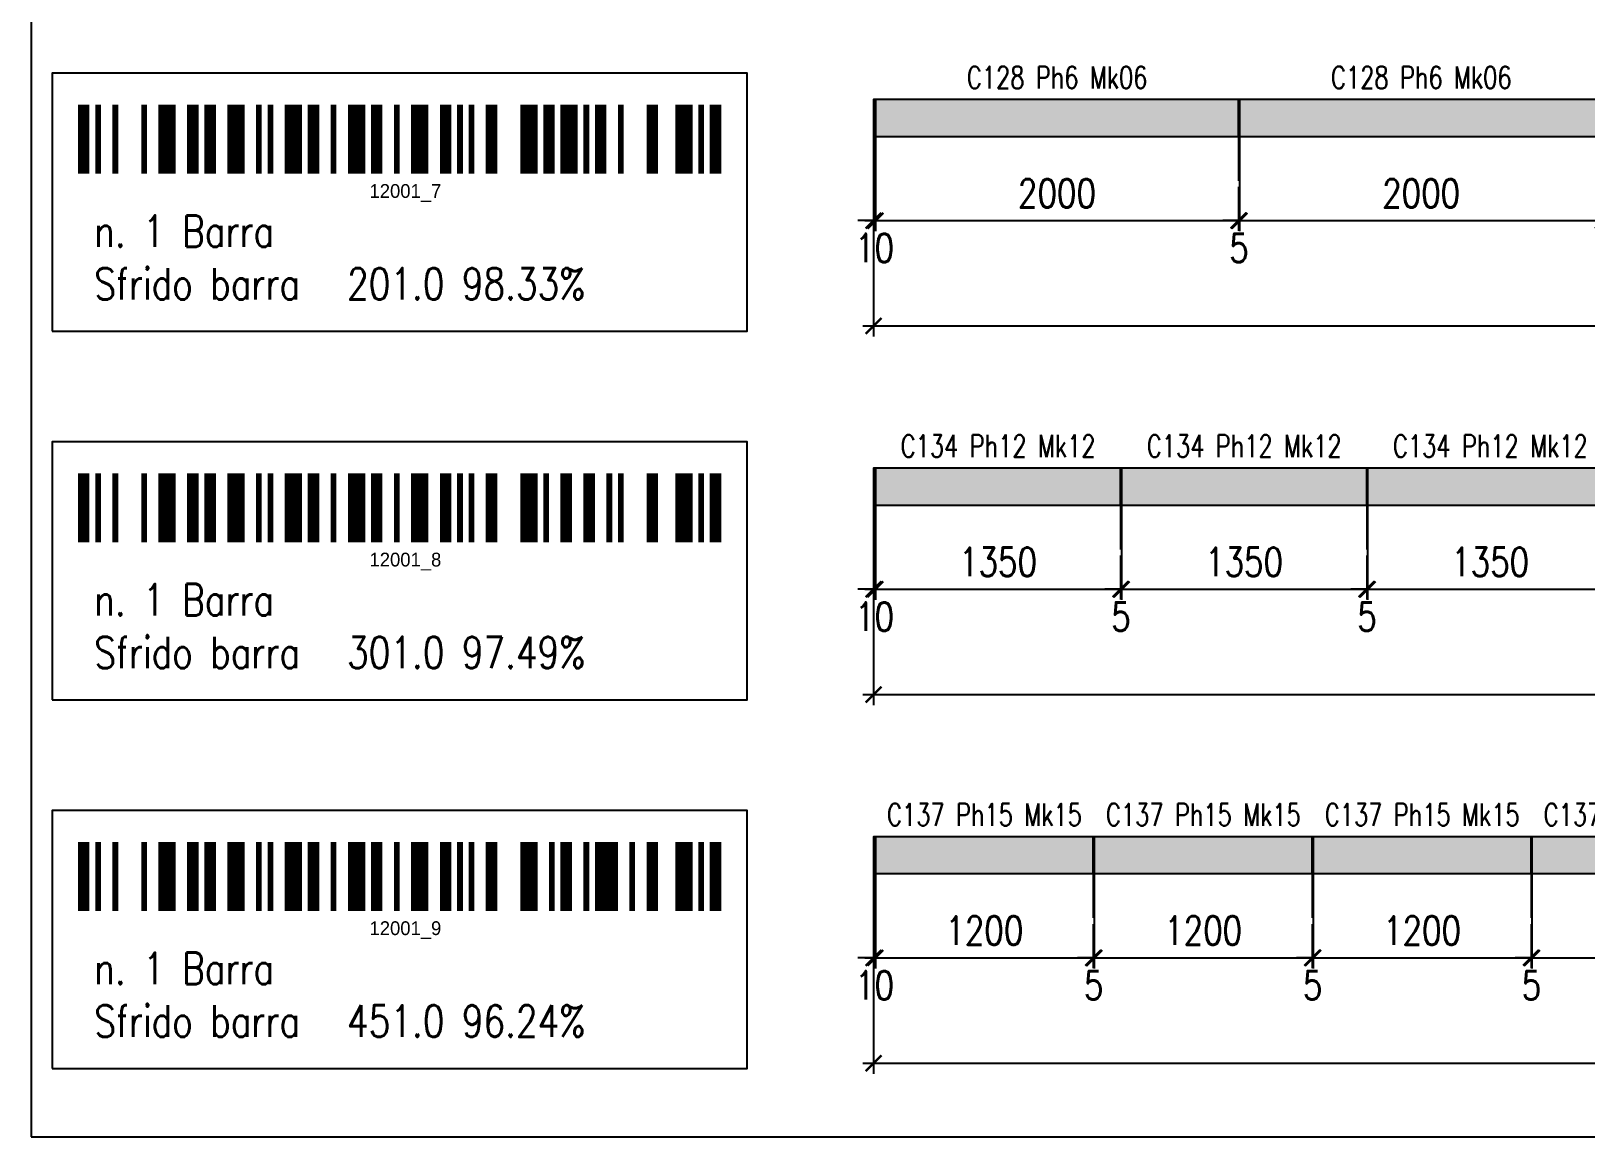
# Model space of a CAD drawing. Header units: millimetres. Extents: x -56 to 421004, y -1 to 91234.
# Drawn here: x 134118 to 142678, y 65659 to 71747 of the extents above; entities that cross this region are included whole.
import ezdxf
from ezdxf.enums import TextEntityAlignment as Align

# ---------------------------------------------------------------- set-up
doc = ezdxf.new("R2010")
doc.units = ezdxf.units.MM
doc.styles.add('EasyCutStyle', font='romans.shx', dxfattribs={"width": 0.8})
doc.styles.add('EasyCutStyleOptimezeBars', font='Romans.shx', dxfattribs={"width": 0.8})
doc.dimstyles.new('EasyCutDimOptimezeBars', dxfattribs={"dimscale": 57.971, "dimtxt": 2.7, "dimasz": 1.5, "dimexe": 1, "dimexo": 0, "dimgap": 1.25, "dimtad": 1, "dimdec": 1, "dimrnd": 0.5, "dimzin": 12, "dimdsep": 46, "dimtxsty": 'EasyCutStyleOptimezeBars', "dimblk": 'ARCHTICK', "dimblk1": 'ARCHTICK', "dimblk2": 'ARCHTICK', "dimcen": 1, "dimdle": 1, "dimclrd": 1, "dimclre": 1, "dimclrt": 3, "dimadec": 3, "dimazin": 0, "dimtfac": 1, "dimtdec": 1, "dimtix": 1, "dimtmove": 0, "dimatfit": 3, "dimfxl": 1, "dimtfill": 1, "dimtolj": 1, "dimtzin": 0, "dimarcsym": 0})

# ---------------------------------------------------------------- blocks, each defined once
blk = doc.blocks.new('BARCODE128_12001_7')
at = {"linetype": 'Continuous'}
for points, const_width in [([(1, 0), (1, 12)], 2), ([(3.5, 0), (3.5, 12)], 1), ([(6.5, 0), (6.5, 12)], 1), ([(11.5, 0), (11.5, 12)], 1), ([(15.5, 0), (15.5, 12)], 3), ([(20, 0), (20, 12)], 2), ([(23, 0), (23, 12)], 2), ([(27.5, 0), (27.5, 12)], 3), ([(31.5, 0), (31.5, 12)], 1), ([(33.5, 0), (33.5, 12)], 1), ([(37.5, 0), (37.5, 12)], 3), ([(41, 0), (41, 12)], 2), ([(44.5, 0), (44.5, 12)], 1), ([(48.5, 0), (48.5, 12)], 3), ([(52, 0), (52, 12)], 2), ([(55.5, 0), (55.5, 12)], 1), ([(59.5, 0), (59.5, 12)], 3), ([(64, 0), (64, 12)], 2), ([(66.5, 0), (66.5, 12)], 1), ([(68.5, 0), (68.5, 12)], 1), ([(72, 0), (72, 12)], 2), ([(78.5, 0), (78.5, 12)], 3), ([(82, 0), (82, 12)], 2), ([(85.5, 0), (85.5, 12)], 3), ([(88.5, 0), (88.5, 12)], 1), ([(91, 0), (91, 12)], 2), ([(94.5, 0), (94.5, 12)], 1), ([(100, 0), (100, 12)], 2), ([(105.5, 0), (105.5, 12)], 3), ([(108.5, 0), (108.5, 12)], 1), ([(111, 0), (111, 12)], 2)]:
    blk.add_lwpolyline(points, dxfattribs=dict(at, const_width=const_width))
blk.add_text('12001_7', height=2.4).set_placement((57, -4.2), align=Align.CENTER)
blk = doc.blocks.new('_ArchTick')
at = {"color": 0, "linetype": 'ByBlock', "const_width": 0.15}
blk.add_lwpolyline([(-0.5, -0.5), (0.5, 0.5)], dxfattribs=at)
blk = doc.blocks.new('*D768')
at = {"color": 1, "lineweight": -2}
for p, q in [((138755.9, 71166.9), (138755.9, 70645.1)), ((138765.9, 71166.9), (138765.9, 70645.1)), ((138755.9, 70703.1), (138668.9, 70703.1)), ((138755.9, 70703.1), (138765.9, 70703.1)), ((138765.9, 70703.1), (138852.9, 70703.1))]:
    blk.add_line(p, q, dxfattribs=at)
at = {"layer": 'Defpoints', "color": 0}
for p in [(138755.9, 71166.9), (138765.9, 71166.9), (138765.9, 70703.1)]:
    blk.add_point(p, dxfattribs=at)
at = {"color": 1, "lineweight": -2, "xscale": 86.9637, "yscale": 86.9637, "zscale": 86.9637}
blk.add_blockref('_ArchTick', (138755.9, 70703.1), dxfattribs=at)
at = {"color": 1, "lineweight": -2, "xscale": 86.9637, "yscale": 86.9637, "zscale": 86.9637, "rotation": 180}
blk.add_blockref('_ArchTick', (138765.9, 70703.1), dxfattribs=at)
at = {"color": 3, "char_height": 156.53, "attachment_point": 5, "style": 'EasyCutStyleOptimezeBars', "bg_fill": 3, "box_fill_scale": 1.1, "bg_fill_color": 256, "bg_fill_true_color": 13158600}
for s, insert, bg_fill_transparency in [('\\A1;', (138760.9, 70906), 8763148), ('\\A1;10', (138760.9, 70552.4), 0)]:
    blk.add_mtext(s, dxfattribs=dict(at, insert=insert, bg_fill_transparency=bg_fill_transparency))
blk = doc.blocks.new('*D769')
at = {"color": 1, "lineweight": -2}
for p, q in [((138765.9, 71166.9), (138765.9, 70645.1)), ((140765.9, 71166.9), (140765.9, 70645.1)), ((138707.9, 70703.1), (140823.9, 70703.1))]:
    blk.add_line(p, q, dxfattribs=at)
at = {"layer": 'Defpoints', "color": 0}
for p in [(138765.9, 71166.9), (140765.9, 71166.9), (140765.9, 70703.1)]:
    blk.add_point(p, dxfattribs=at)
at = {"color": 1, "lineweight": -2, "xscale": 86.9637, "yscale": 86.9637, "zscale": 86.9637, "rotation": 180}
blk.add_blockref('_ArchTick', (138765.9, 70703.1), dxfattribs=at)
at = {"color": 1, "lineweight": -2, "xscale": 86.9637, "yscale": 86.9637, "zscale": 86.9637}
blk.add_blockref('_ArchTick', (140765.9, 70703.1), dxfattribs=at)
at = {"color": 3, "insert": (139765.9, 70853.8), "char_height": 156.53, "attachment_point": 5, "style": 'EasyCutStyleOptimezeBars', "bg_fill": 3, "box_fill_scale": 1.1, "bg_fill_color": 256, "bg_fill_true_color": 13158600, "bg_fill_transparency": 8760052}
blk.add_mtext('\\A1;2000', dxfattribs=at)
blk = doc.blocks.new('*D770')
at = {"color": 1, "lineweight": -2}
for p, q in [((140765.9, 71166.9), (140765.9, 70645.1)), ((140770.9, 71166.9), (140770.9, 70645.1)), ((140765.9, 70703.1), (140678.9, 70703.1)), ((140765.9, 70703.1), (140770.9, 70703.1)), ((140770.9, 70703.1), (140857.9, 70703.1))]:
    blk.add_line(p, q, dxfattribs=at)
at = {"layer": 'Defpoints', "color": 0}
for p in [(140765.9, 71166.9), (140770.9, 71166.9), (140770.9, 70703.1)]:
    blk.add_point(p, dxfattribs=at)
at = {"color": 1, "lineweight": -2, "xscale": 86.9637, "yscale": 86.9637, "zscale": 86.9637}
blk.add_blockref('_ArchTick', (140765.9, 70703.1), dxfattribs=at)
at = {"color": 1, "lineweight": -2, "xscale": 86.9637, "yscale": 86.9637, "zscale": 86.9637, "rotation": 180}
blk.add_blockref('_ArchTick', (140770.9, 70703.1), dxfattribs=at)
at = {"color": 3, "char_height": 156.53, "attachment_point": 5, "style": 'EasyCutStyleOptimezeBars', "bg_fill": 3, "box_fill_scale": 1.1, "bg_fill_color": 256, "bg_fill_true_color": 13158600}
for s, insert, bg_fill_transparency in [('\\A1;', (140768.4, 70906), 3707168), ('\\A1;5', (140768.4, 70552.4), 8763704)]:
    blk.add_mtext(s, dxfattribs=dict(at, insert=insert, bg_fill_transparency=bg_fill_transparency))
blk = doc.blocks.new('*D771')
at = {"color": 1, "lineweight": -2}
for p, q in [((140770.9, 71166.9), (140770.9, 70645.1)), ((142770.9, 71166.9), (142770.9, 70645.1)), ((140712.9, 70703.1), (142828.9, 70703.1))]:
    blk.add_line(p, q, dxfattribs=at)
at = {"layer": 'Defpoints', "color": 0}
for p in [(140770.9, 71166.9), (142770.9, 71166.9), (142770.9, 70703.1)]:
    blk.add_point(p, dxfattribs=at)
at = {"color": 1, "lineweight": -2, "xscale": 86.9637, "yscale": 86.9637, "zscale": 86.9637, "rotation": 180}
blk.add_blockref('_ArchTick', (140770.9, 70703.1), dxfattribs=at)
at = {"color": 1, "lineweight": -2, "xscale": 86.9637, "yscale": 86.9637, "zscale": 86.9637}
blk.add_blockref('_ArchTick', (142770.9, 70703.1), dxfattribs=at)
at = {"color": 3, "insert": (141770.9, 70853.8), "char_height": 156.53, "attachment_point": 5, "style": 'EasyCutStyleOptimezeBars', "bg_fill": 3, "box_fill_scale": 1.1, "bg_fill_color": 256, "bg_fill_true_color": 13158600, "bg_fill_transparency": 15394512}
blk.add_mtext('\\A1;2000', dxfattribs=at)
blk = doc.blocks.new('*D781')
at = {"color": 1, "lineweight": -2}
for p, q in [((138755.9, 71166.9), (138755.9, 70065.4)), ((150756.9, 71166.9), (150756.9, 70065.4)), ((138697.9, 70123.3), (150814.9, 70123.3))]:
    blk.add_line(p, q, dxfattribs=at)
at = {"layer": 'Defpoints', "color": 0}
for p in [(138755.9, 71166.9), (150756.9, 71166.9), (150756.9, 70123.3)]:
    blk.add_point(p, dxfattribs=at)
at = {"color": 1, "lineweight": -2, "xscale": 86.9637, "yscale": 86.9637, "zscale": 86.9637, "rotation": 180}
blk.add_blockref('_ArchTick', (138755.9, 70123.3), dxfattribs=at)
at = {"color": 1, "lineweight": -2, "xscale": 86.9637, "yscale": 86.9637, "zscale": 86.9637}
blk.add_blockref('_ArchTick', (150756.9, 70123.3), dxfattribs=at)
at = {"color": 3, "insert": (144756.4, 70274.1), "char_height": 156.53, "attachment_point": 5, "style": 'EasyCutStyleOptimezeBars', "bg_fill": 3, "box_fill_scale": 1.1, "bg_fill_color": 256, "bg_fill_true_color": 13158600, "bg_fill_transparency": 15440568}
blk.add_mtext('\\A1;12001', dxfattribs=at)
blk = doc.blocks.new('BARCODE128_12001_8')
at = {"linetype": 'Continuous'}
for points, const_width in [([(1, 0), (1, 12)], 2), ([(3.5, 0), (3.5, 12)], 1), ([(6.5, 0), (6.5, 12)], 1), ([(11.5, 0), (11.5, 12)], 1), ([(15.5, 0), (15.5, 12)], 3), ([(20, 0), (20, 12)], 2), ([(23, 0), (23, 12)], 2), ([(27.5, 0), (27.5, 12)], 3), ([(31.5, 0), (31.5, 12)], 1), ([(33.5, 0), (33.5, 12)], 1), ([(37.5, 0), (37.5, 12)], 3), ([(41, 0), (41, 12)], 2), ([(44.5, 0), (44.5, 12)], 1), ([(48.5, 0), (48.5, 12)], 3), ([(52, 0), (52, 12)], 2), ([(55.5, 0), (55.5, 12)], 1), ([(59.5, 0), (59.5, 12)], 3), ([(64, 0), (64, 12)], 2), ([(66.5, 0), (66.5, 12)], 1), ([(68.5, 0), (68.5, 12)], 1), ([(72, 0), (72, 12)], 2), ([(78.5, 0), (78.5, 12)], 3), ([(81.5, 0), (81.5, 12)], 1), ([(85, 0), (85, 12)], 2), ([(89, 0), (89, 12)], 2), ([(92.5, 0), (92.5, 12)], 1), ([(94.5, 0), (94.5, 12)], 1), ([(100, 0), (100, 12)], 2), ([(105.5, 0), (105.5, 12)], 3), ([(108.5, 0), (108.5, 12)], 1), ([(111, 0), (111, 12)], 2)]:
    blk.add_lwpolyline(points, dxfattribs=dict(at, const_width=const_width))
blk.add_text('12001_8', height=2.4).set_placement((57, -4.2), align=Align.CENTER)
blk = doc.blocks.new('*D783')
at = {"color": 1, "lineweight": -2}
for p, q in [((138755.9, 69137.8), (138755.9, 68616)), ((138765.9, 69137.8), (138765.9, 68616)), ((138755.9, 68674), (138668.9, 68674)), ((138755.9, 68674), (138765.9, 68674)), ((138765.9, 68674), (138852.9, 68674))]:
    blk.add_line(p, q, dxfattribs=at)
at = {"layer": 'Defpoints', "color": 0}
for p in [(138755.9, 69137.8), (138765.9, 69137.8), (138765.9, 68674)]:
    blk.add_point(p, dxfattribs=at)
at = {"color": 1, "lineweight": -2, "xscale": 86.9637, "yscale": 86.9637, "zscale": 86.9637}
blk.add_blockref('_ArchTick', (138755.9, 68674), dxfattribs=at)
at = {"color": 1, "lineweight": -2, "xscale": 86.9637, "yscale": 86.9637, "zscale": 86.9637, "rotation": 180}
blk.add_blockref('_ArchTick', (138765.9, 68674), dxfattribs=at)
at = {"color": 3, "char_height": 156.53, "attachment_point": 5, "style": 'EasyCutStyleOptimezeBars', "bg_fill": 3, "box_fill_scale": 1.1, "bg_fill_color": 256, "bg_fill_true_color": 13158600}
for s, insert, bg_fill_transparency in [('\\A1;', (138760.9, 68876.9), 12297636), ('\\A1;10', (138760.9, 68523.2), 0)]:
    blk.add_mtext(s, dxfattribs=dict(at, insert=insert, bg_fill_transparency=bg_fill_transparency))
blk = doc.blocks.new('*D784')
at = {"color": 1, "lineweight": -2}
for p, q in [((138765.9, 69137.8), (138765.9, 68616)), ((140115.9, 69137.8), (140115.9, 68616)), ((138707.9, 68674), (140173.9, 68674))]:
    blk.add_line(p, q, dxfattribs=at)
at = {"layer": 'Defpoints', "color": 0}
for p in [(138765.9, 69137.8), (140115.9, 69137.8), (140115.9, 68674)]:
    blk.add_point(p, dxfattribs=at)
at = {"color": 1, "lineweight": -2, "xscale": 86.9637, "yscale": 86.9637, "zscale": 86.9637, "rotation": 180}
blk.add_blockref('_ArchTick', (138765.9, 68674), dxfattribs=at)
at = {"color": 1, "lineweight": -2, "xscale": 86.9637, "yscale": 86.9637, "zscale": 86.9637}
blk.add_blockref('_ArchTick', (140115.9, 68674), dxfattribs=at)
at = {"color": 3, "insert": (139440.9, 68824.7), "char_height": 156.53, "attachment_point": 5, "style": 'EasyCutStyleOptimezeBars', "bg_fill": 3, "box_fill_scale": 1.1, "bg_fill_color": 256, "bg_fill_true_color": 13158600, "bg_fill_transparency": 12297636}
blk.add_mtext('\\A1;1350', dxfattribs=at)
blk = doc.blocks.new('*D785')
at = {"color": 1, "lineweight": -2}
for p, q in [((140115.9, 69137.8), (140115.9, 68616)), ((140120.9, 69137.8), (140120.9, 68616)), ((140115.9, 68674), (140028.9, 68674)), ((140115.9, 68674), (140120.9, 68674)), ((140120.9, 68674), (140207.9, 68674))]:
    blk.add_line(p, q, dxfattribs=at)
at = {"layer": 'Defpoints', "color": 0}
for p in [(140115.9, 69137.8), (140120.9, 69137.8), (140120.9, 68674)]:
    blk.add_point(p, dxfattribs=at)
at = {"color": 1, "lineweight": -2, "xscale": 86.9637, "yscale": 86.9637, "zscale": 86.9637}
blk.add_blockref('_ArchTick', (140115.9, 68674), dxfattribs=at)
at = {"color": 1, "lineweight": -2, "xscale": 86.9637, "yscale": 86.9637, "zscale": 86.9637, "rotation": 180}
blk.add_blockref('_ArchTick', (140120.9, 68674), dxfattribs=at)
at = {"color": 3, "char_height": 156.53, "attachment_point": 5, "style": 'EasyCutStyleOptimezeBars', "bg_fill": 3, "box_fill_scale": 1.1, "bg_fill_color": 256, "bg_fill_true_color": 13158600}
for s, insert, bg_fill_transparency in [('\\A1;', (140118.4, 68876.9), 12297636), ('\\A1;5', (140118.4, 68523.2), 6619204)]:
    blk.add_mtext(s, dxfattribs=dict(at, insert=insert, bg_fill_transparency=bg_fill_transparency))
blk = doc.blocks.new('*D786')
at = {"color": 1, "lineweight": -2}
for p, q in [((140120.9, 69137.8), (140120.9, 68616)), ((141470.9, 69137.8), (141470.9, 68616)), ((140062.9, 68674), (141528.9, 68674))]:
    blk.add_line(p, q, dxfattribs=at)
at = {"layer": 'Defpoints', "color": 0}
for p in [(140120.9, 69137.8), (141470.9, 69137.8), (141470.9, 68674)]:
    blk.add_point(p, dxfattribs=at)
at = {"color": 1, "lineweight": -2, "xscale": 86.9637, "yscale": 86.9637, "zscale": 86.9637, "rotation": 180}
blk.add_blockref('_ArchTick', (140120.9, 68674), dxfattribs=at)
at = {"color": 1, "lineweight": -2, "xscale": 86.9637, "yscale": 86.9637, "zscale": 86.9637}
blk.add_blockref('_ArchTick', (141470.9, 68674), dxfattribs=at)
at = {"color": 3, "insert": (140795.9, 68824.7), "char_height": 156.53, "attachment_point": 5, "style": 'EasyCutStyleOptimezeBars', "bg_fill": 3, "box_fill_scale": 1.1, "bg_fill_color": 256, "bg_fill_true_color": 13158600, "bg_fill_transparency": 13689304}
blk.add_mtext('\\A1;1350', dxfattribs=at)
blk = doc.blocks.new('*D787')
at = {"color": 1, "lineweight": -2}
for p, q in [((141470.9, 69137.8), (141470.9, 68616)), ((141475.9, 69137.8), (141475.9, 68616)), ((141470.9, 68674), (141383.9, 68674)), ((141470.9, 68674), (141475.9, 68674)), ((141475.9, 68674), (141562.9, 68674))]:
    blk.add_line(p, q, dxfattribs=at)
at = {"layer": 'Defpoints', "color": 0}
for p in [(141470.9, 69137.8), (141475.9, 69137.8), (141475.9, 68674)]:
    blk.add_point(p, dxfattribs=at)
at = {"color": 1, "lineweight": -2, "xscale": 86.9637, "yscale": 86.9637, "zscale": 86.9637}
blk.add_blockref('_ArchTick', (141470.9, 68674), dxfattribs=at)
at = {"color": 1, "lineweight": -2, "xscale": 86.9637, "yscale": 86.9637, "zscale": 86.9637, "rotation": 180}
blk.add_blockref('_ArchTick', (141475.9, 68674), dxfattribs=at)
at = {"color": 3, "char_height": 156.53, "attachment_point": 5, "style": 'EasyCutStyleOptimezeBars', "bg_fill": 3, "box_fill_scale": 1.1, "bg_fill_color": 256, "bg_fill_true_color": 13158600}
for s, insert, bg_fill_transparency in [('\\A1;', (141473.4, 68876.9), 12298152), ('\\A1;5', (141473.4, 68523.2), 0)]:
    blk.add_mtext(s, dxfattribs=dict(at, insert=insert, bg_fill_transparency=bg_fill_transparency))
blk = doc.blocks.new('*D788')
at = {"color": 1, "lineweight": -2}
for p, q in [((141475.9, 69137.8), (141475.9, 68616)), ((142825.9, 69137.8), (142825.9, 68616)), ((141417.9, 68674), (142883.9, 68674))]:
    blk.add_line(p, q, dxfattribs=at)
at = {"layer": 'Defpoints', "color": 0}
for p in [(141475.9, 69137.8), (142825.9, 69137.8), (142825.9, 68674)]:
    blk.add_point(p, dxfattribs=at)
at = {"color": 1, "lineweight": -2, "xscale": 86.9637, "yscale": 86.9637, "zscale": 86.9637, "rotation": 180}
blk.add_blockref('_ArchTick', (141475.9, 68674), dxfattribs=at)
at = {"color": 1, "lineweight": -2, "xscale": 86.9637, "yscale": 86.9637, "zscale": 86.9637}
blk.add_blockref('_ArchTick', (142825.9, 68674), dxfattribs=at)
at = {"color": 3, "insert": (142150.9, 68824.7), "char_height": 156.53, "attachment_point": 5, "style": 'EasyCutStyleOptimezeBars', "bg_fill": 3, "box_fill_scale": 1.1, "bg_fill_color": 256, "bg_fill_true_color": 13158600, "bg_fill_transparency": 4565376}
blk.add_mtext('\\A1;1350', dxfattribs=at)
blk = doc.blocks.new('*D802')
at = {"color": 1, "lineweight": -2}
for p, q in [((138755.9, 69137.8), (138755.9, 68036.2)), ((150756.9, 69137.8), (150756.9, 68036.2)), ((138697.9, 68094.2), (150814.9, 68094.2))]:
    blk.add_line(p, q, dxfattribs=at)
at = {"layer": 'Defpoints', "color": 0}
for p in [(138755.9, 69137.8), (150756.9, 69137.8), (150756.9, 68094.2)]:
    blk.add_point(p, dxfattribs=at)
at = {"color": 1, "lineweight": -2, "xscale": 86.9637, "yscale": 86.9637, "zscale": 86.9637, "rotation": 180}
blk.add_blockref('_ArchTick', (138755.9, 68094.2), dxfattribs=at)
at = {"color": 1, "lineweight": -2, "xscale": 86.9637, "yscale": 86.9637, "zscale": 86.9637}
blk.add_blockref('_ArchTick', (150756.9, 68094.2), dxfattribs=at)
at = {"color": 3, "insert": (144756.4, 68244.9), "char_height": 156.53, "attachment_point": 5, "style": 'EasyCutStyleOptimezeBars', "bg_fill": 3, "box_fill_scale": 1.1, "bg_fill_color": 256, "bg_fill_true_color": 13158600, "bg_fill_transparency": 4711712}
blk.add_mtext('\\A1;12001', dxfattribs=at)
blk = doc.blocks.new('BARCODE128_12001_9')
at = {"linetype": 'Continuous'}
for points, const_width in [([(92, 0), (92, 12)], 4), ([(1, 0), (1, 12)], 2), ([(3.5, 0), (3.5, 12)], 1), ([(6.5, 0), (6.5, 12)], 1), ([(11.5, 0), (11.5, 12)], 1), ([(15.5, 0), (15.5, 12)], 3), ([(20, 0), (20, 12)], 2), ([(23, 0), (23, 12)], 2), ([(27.5, 0), (27.5, 12)], 3), ([(31.5, 0), (31.5, 12)], 1), ([(33.5, 0), (33.5, 12)], 1), ([(37.5, 0), (37.5, 12)], 3), ([(41, 0), (41, 12)], 2), ([(44.5, 0), (44.5, 12)], 1), ([(48.5, 0), (48.5, 12)], 3), ([(52, 0), (52, 12)], 2), ([(55.5, 0), (55.5, 12)], 1), ([(59.5, 0), (59.5, 12)], 3), ([(64, 0), (64, 12)], 2), ([(66.5, 0), (66.5, 12)], 1), ([(68.5, 0), (68.5, 12)], 1), ([(72, 0), (72, 12)], 2), ([(78.5, 0), (78.5, 12)], 3), ([(82.5, 0), (82.5, 12)], 1), ([(85, 0), (85, 12)], 2), ([(88.5, 0), (88.5, 12)], 1), ([(96.5, 0), (96.5, 12)], 1), ([(100, 0), (100, 12)], 2), ([(105.5, 0), (105.5, 12)], 3), ([(108.5, 0), (108.5, 12)], 1), ([(111, 0), (111, 12)], 2)]:
    blk.add_lwpolyline(points, dxfattribs=dict(at, const_width=const_width))
blk.add_text('12001_9', height=2.4).set_placement((57, -4.2), align=Align.CENTER)
blk = doc.blocks.new('*D804')
at = {"color": 1, "lineweight": -2}
for p, q in [((138755.9, 67108.6), (138755.9, 66586.8)), ((138765.9, 67108.6), (138765.9, 66586.8)), ((138755.9, 66644.8), (138668.9, 66644.8)), ((138755.9, 66644.8), (138765.9, 66644.8)), ((138765.9, 66644.8), (138852.9, 66644.8))]:
    blk.add_line(p, q, dxfattribs=at)
at = {"layer": 'Defpoints', "color": 0}
for p in [(138755.9, 67108.6), (138765.9, 67108.6), (138765.9, 66644.8)]:
    blk.add_point(p, dxfattribs=at)
at = {"color": 1, "lineweight": -2, "xscale": 86.9637, "yscale": 86.9637, "zscale": 86.9637}
blk.add_blockref('_ArchTick', (138755.9, 66644.8), dxfattribs=at)
at = {"color": 1, "lineweight": -2, "xscale": 86.9637, "yscale": 86.9637, "zscale": 86.9637, "rotation": 180}
blk.add_blockref('_ArchTick', (138765.9, 66644.8), dxfattribs=at)
at = {"color": 3, "char_height": 156.53, "attachment_point": 5, "style": 'EasyCutStyleOptimezeBars', "bg_fill": 3, "box_fill_scale": 1.1, "bg_fill_color": 256, "bg_fill_true_color": 13158600}
for s, insert, bg_fill_transparency in [('\\A1;', (138760.9, 66847.7), 12311904), ('\\A1;10', (138760.9, 66494.1), 0)]:
    blk.add_mtext(s, dxfattribs=dict(at, insert=insert, bg_fill_transparency=bg_fill_transparency))
blk = doc.blocks.new('*D805')
at = {"color": 1, "lineweight": -2}
for p, q in [((138765.9, 67108.6), (138765.9, 66586.8)), ((139965.9, 67108.6), (139965.9, 66586.8)), ((138707.9, 66644.8), (140023.9, 66644.8))]:
    blk.add_line(p, q, dxfattribs=at)
at = {"layer": 'Defpoints', "color": 0}
for p in [(138765.9, 67108.6), (139965.9, 67108.6), (139965.9, 66644.8)]:
    blk.add_point(p, dxfattribs=at)
at = {"color": 1, "lineweight": -2, "xscale": 86.9637, "yscale": 86.9637, "zscale": 86.9637, "rotation": 180}
blk.add_blockref('_ArchTick', (138765.9, 66644.8), dxfattribs=at)
at = {"color": 1, "lineweight": -2, "xscale": 86.9637, "yscale": 86.9637, "zscale": 86.9637}
blk.add_blockref('_ArchTick', (139965.9, 66644.8), dxfattribs=at)
at = {"color": 3, "insert": (139365.9, 66795.5), "char_height": 156.53, "attachment_point": 5, "style": 'EasyCutStyleOptimezeBars', "bg_fill": 3, "box_fill_scale": 1.1, "bg_fill_color": 256, "bg_fill_true_color": 13158600, "bg_fill_transparency": 5417200}
blk.add_mtext('\\A1;1200', dxfattribs=at)
blk = doc.blocks.new('*D806')
at = {"color": 1, "lineweight": -2}
for p, q in [((139965.9, 67108.6), (139965.9, 66586.8)), ((139970.9, 67108.6), (139970.9, 66586.8)), ((139965.9, 66644.8), (139878.9, 66644.8)), ((139965.9, 66644.8), (139970.9, 66644.8)), ((139970.9, 66644.8), (140057.9, 66644.8))]:
    blk.add_line(p, q, dxfattribs=at)
at = {"layer": 'Defpoints', "color": 0}
for p in [(139965.9, 67108.6), (139970.9, 67108.6), (139970.9, 66644.8)]:
    blk.add_point(p, dxfattribs=at)
at = {"color": 1, "lineweight": -2, "xscale": 86.9637, "yscale": 86.9637, "zscale": 86.9637}
blk.add_blockref('_ArchTick', (139965.9, 66644.8), dxfattribs=at)
at = {"color": 1, "lineweight": -2, "xscale": 86.9637, "yscale": 86.9637, "zscale": 86.9637, "rotation": 180}
blk.add_blockref('_ArchTick', (139970.9, 66644.8), dxfattribs=at)
at = {"color": 3, "char_height": 156.53, "attachment_point": 5, "style": 'EasyCutStyleOptimezeBars', "bg_fill": 3, "box_fill_scale": 1.1, "bg_fill_color": 256, "bg_fill_true_color": 13158600, "bg_fill_transparency": 0}
for s, insert in [('\\A1;', (139968.4, 66847.7)), ('\\A1;5', (139968.4, 66494.1))]:
    blk.add_mtext(s, dxfattribs=dict(at, insert=insert))
blk = doc.blocks.new('*D807')
at = {"color": 1, "lineweight": -2}
for p, q in [((139970.9, 67108.6), (139970.9, 66586.8)), ((141170.9, 67108.6), (141170.9, 66586.8)), ((139912.9, 66644.8), (141228.9, 66644.8))]:
    blk.add_line(p, q, dxfattribs=at)
at = {"layer": 'Defpoints', "color": 0}
for p in [(139970.9, 67108.6), (141170.9, 67108.6), (141170.9, 66644.8)]:
    blk.add_point(p, dxfattribs=at)
at = {"color": 1, "lineweight": -2, "xscale": 86.9637, "yscale": 86.9637, "zscale": 86.9637, "rotation": 180}
blk.add_blockref('_ArchTick', (139970.9, 66644.8), dxfattribs=at)
at = {"color": 1, "lineweight": -2, "xscale": 86.9637, "yscale": 86.9637, "zscale": 86.9637}
blk.add_blockref('_ArchTick', (141170.9, 66644.8), dxfattribs=at)
at = {"color": 3, "insert": (140570.9, 66795.5), "char_height": 156.53, "attachment_point": 5, "style": 'EasyCutStyleOptimezeBars', "bg_fill": 3, "box_fill_scale": 1.1, "bg_fill_color": 256, "bg_fill_true_color": 13158600, "bg_fill_transparency": 5432160}
blk.add_mtext('\\A1;1200', dxfattribs=at)
blk = doc.blocks.new('*D808')
at = {"color": 1, "lineweight": -2}
for p, q in [((141170.9, 67108.6), (141170.9, 66586.8)), ((141175.9, 67108.6), (141175.9, 66586.8)), ((141170.9, 66644.8), (141083.9, 66644.8)), ((141170.9, 66644.8), (141175.9, 66644.8)), ((141175.9, 66644.8), (141262.9, 66644.8))]:
    blk.add_line(p, q, dxfattribs=at)
at = {"layer": 'Defpoints', "color": 0}
for p in [(141170.9, 67108.6), (141175.9, 67108.6), (141175.9, 66644.8)]:
    blk.add_point(p, dxfattribs=at)
at = {"color": 1, "lineweight": -2, "xscale": 86.9637, "yscale": 86.9637, "zscale": 86.9637}
blk.add_blockref('_ArchTick', (141170.9, 66644.8), dxfattribs=at)
at = {"color": 1, "lineweight": -2, "xscale": 86.9637, "yscale": 86.9637, "zscale": 86.9637, "rotation": 180}
blk.add_blockref('_ArchTick', (141175.9, 66644.8), dxfattribs=at)
at = {"color": 3, "char_height": 156.53, "attachment_point": 5, "style": 'EasyCutStyleOptimezeBars', "bg_fill": 3, "box_fill_scale": 1.1, "bg_fill_color": 256, "bg_fill_true_color": 13158600}
for s, insert, bg_fill_transparency in [('\\A1;', (141173.4, 66847.7), 12312420), ('\\A1;5', (141173.4, 66494.1), 0)]:
    blk.add_mtext(s, dxfattribs=dict(at, insert=insert, bg_fill_transparency=bg_fill_transparency))
blk = doc.blocks.new('*D809')
at = {"color": 1, "lineweight": -2}
for p, q in [((141175.9, 67108.6), (141175.9, 66586.8)), ((142375.9, 67108.6), (142375.9, 66586.8)), ((141117.9, 66644.8), (142433.9, 66644.8))]:
    blk.add_line(p, q, dxfattribs=at)
at = {"layer": 'Defpoints', "color": 0}
for p in [(141175.9, 67108.6), (142375.9, 67108.6), (142375.9, 66644.8)]:
    blk.add_point(p, dxfattribs=at)
at = {"color": 1, "lineweight": -2, "xscale": 86.9637, "yscale": 86.9637, "zscale": 86.9637, "rotation": 180}
blk.add_blockref('_ArchTick', (141175.9, 66644.8), dxfattribs=at)
at = {"color": 1, "lineweight": -2, "xscale": 86.9637, "yscale": 86.9637, "zscale": 86.9637}
blk.add_blockref('_ArchTick', (142375.9, 66644.8), dxfattribs=at)
at = {"color": 3, "insert": (141775.9, 66795.5), "char_height": 156.53, "attachment_point": 5, "style": 'EasyCutStyleOptimezeBars', "bg_fill": 3, "box_fill_scale": 1.1, "bg_fill_color": 256, "bg_fill_true_color": 13158600, "bg_fill_transparency": 5450112}
blk.add_mtext('\\A1;1200', dxfattribs=at)
blk = doc.blocks.new('*D810')
at = {"color": 1, "lineweight": -2}
for p, q in [((142375.9, 67108.6), (142375.9, 66586.8)), ((142380.9, 67108.6), (142380.9, 66586.8)), ((142375.9, 66644.8), (142288.9, 66644.8)), ((142375.9, 66644.8), (142380.9, 66644.8)), ((142380.9, 66644.8), (142467.9, 66644.8))]:
    blk.add_line(p, q, dxfattribs=at)
at = {"layer": 'Defpoints', "color": 0}
for p in [(142375.9, 67108.6), (142380.9, 67108.6), (142380.9, 66644.8)]:
    blk.add_point(p, dxfattribs=at)
at = {"color": 1, "lineweight": -2, "xscale": 86.9637, "yscale": 86.9637, "zscale": 86.9637}
blk.add_blockref('_ArchTick', (142375.9, 66644.8), dxfattribs=at)
at = {"color": 1, "lineweight": -2, "xscale": 86.9637, "yscale": 86.9637, "zscale": 86.9637, "rotation": 180}
blk.add_blockref('_ArchTick', (142380.9, 66644.8), dxfattribs=at)
at = {"color": 3, "char_height": 156.53, "attachment_point": 5, "style": 'EasyCutStyleOptimezeBars', "bg_fill": 3, "box_fill_scale": 1.1, "bg_fill_color": 256, "bg_fill_true_color": 13158600}
for s, insert, bg_fill_transparency in [('\\A1;', (142378.4, 66847.7), 12312420), ('\\A1;5', (142378.4, 66494.1), 6619204)]:
    blk.add_mtext(s, dxfattribs=dict(at, insert=insert, bg_fill_transparency=bg_fill_transparency))
blk = doc.blocks.new('*D811')
at = {"color": 1, "lineweight": -2}
for p, q in [((142380.9, 67108.6), (142380.9, 66586.8)), ((143580.9, 67108.6), (143580.9, 66586.8)), ((142322.9, 66644.8), (143638.9, 66644.8))]:
    blk.add_line(p, q, dxfattribs=at)
at = {"layer": 'Defpoints', "color": 0}
for p in [(142380.9, 67108.6), (143580.9, 67108.6), (143580.9, 66644.8)]:
    blk.add_point(p, dxfattribs=at)
at = {"color": 1, "lineweight": -2, "xscale": 86.9637, "yscale": 86.9637, "zscale": 86.9637, "rotation": 180}
blk.add_blockref('_ArchTick', (142380.9, 66644.8), dxfattribs=at)
at = {"color": 1, "lineweight": -2, "xscale": 86.9637, "yscale": 86.9637, "zscale": 86.9637}
blk.add_blockref('_ArchTick', (143580.9, 66644.8), dxfattribs=at)
at = {"color": 3, "insert": (142980.9, 66795.5), "char_height": 156.53, "attachment_point": 5, "style": 'EasyCutStyleOptimezeBars', "bg_fill": 3, "box_fill_scale": 1.1, "bg_fill_color": 256, "bg_fill_true_color": 13158600, "bg_fill_transparency": 4837208}
blk.add_mtext('\\A1;1200', dxfattribs=at)
blk = doc.blocks.new('*D825')
at = {"color": 1, "lineweight": -2}
for p, q in [((138755.9, 67108.6), (138755.9, 66007.1)), ((150756.9, 67108.6), (150756.9, 66007.1)), ((138697.9, 66065), (150814.9, 66065))]:
    blk.add_line(p, q, dxfattribs=at)
at = {"layer": 'Defpoints', "color": 0}
for p in [(138755.9, 67108.6), (150756.9, 67108.6), (150756.9, 66065)]:
    blk.add_point(p, dxfattribs=at)
at = {"color": 1, "lineweight": -2, "xscale": 86.9637, "yscale": 86.9637, "zscale": 86.9637, "rotation": 180}
blk.add_blockref('_ArchTick', (138755.9, 66065), dxfattribs=at)
at = {"color": 1, "lineweight": -2, "xscale": 86.9637, "yscale": 86.9637, "zscale": 86.9637}
blk.add_blockref('_ArchTick', (150756.9, 66065), dxfattribs=at)
at = {"color": 3, "insert": (144756.4, 66215.8), "char_height": 156.53, "attachment_point": 5, "style": 'EasyCutStyleOptimezeBars', "bg_fill": 3, "box_fill_scale": 1.1, "bg_fill_color": 256, "bg_fill_true_color": 13158600, "bg_fill_transparency": 4955216}
blk.add_mtext('\\A1;12001', dxfattribs=at)

msp = doc.modelspace()

# ---------------------------------------------------------------- linework, layer by layer
at = {"color": 5}
msp.add_lwpolyline([(134117.84, 65659.21), (151336.65, 65659.21), (151336.65, 77834.13), (134117.84, 77834.13)], close=True, dxfattribs=at)
at = {"color": 231, "true_color": 0xfd58be}
for points in [[(138755.9, 71166.91), (150756.9, 71166.91), (150756.9, 71369.83), (138755.9, 71369.83)], [(138755.9, 69137.76), (150756.9, 69137.76), (150756.9, 69340.67), (138755.9, 69340.67)], [(138755.9, 67108.6), (150756.9, 67108.6), (150756.9, 67311.52), (138755.9, 67311.52)]]:
    msp.add_lwpolyline(points, close=True, dxfattribs=at)
at = {"color": 7}
for points in [[(138765.9, 71166.91), (140765.9, 71166.91), (140765.9, 71369.83), (138765.9, 71369.83)], [(140770.9, 71166.91), (142770.9, 71166.91), (142770.9, 71369.83), (140770.9, 71369.83)], [(138765.9, 69137.76), (140115.9, 69137.76), (140115.9, 69340.67), (138765.9, 69340.67)], [(140120.9, 69137.76), (141470.9, 69137.76), (141470.9, 69340.67), (140120.9, 69340.67)], [(141475.9, 69137.76), (142825.9, 69137.76), (142825.9, 69340.67), (141475.9, 69340.67)], [(138765.9, 67108.6), (139965.9, 67108.6), (139965.9, 67311.52), (138765.9, 67311.52)], [(139970.9, 67108.6), (141170.9, 67108.6), (141170.9, 67311.52), (139970.9, 67311.52)], [(141175.9, 67108.6), (142375.9, 67108.6), (142375.9, 67311.52), (141175.9, 67311.52)], [(142380.9, 67108.6), (143580.9, 67108.6), (143580.9, 67311.52), (142380.9, 67311.52)]]:
    msp.add_lwpolyline(points, close=True, dxfattribs=at)
at = {"color": 54, "true_color": 0xa19317}
for points in [[(138765.9, 71166.91), (140765.9, 71166.91), (138765.9, 71369.83), (140765.9, 71369.83)], [(140770.9, 71166.91), (142770.9, 71166.91), (140770.9, 71369.83), (142770.9, 71369.83)]]:
    msp.add_solid(points, dxfattribs=at)
at = {"color": 44, "true_color": 0x976517}
for points in [[(138765.9, 69137.76), (140115.9, 69137.76), (138765.9, 69340.67), (140115.9, 69340.67)], [(140120.9, 69137.76), (141470.9, 69137.76), (140120.9, 69340.67), (141470.9, 69340.67)], [(141475.9, 69137.76), (142825.9, 69137.76), (141475.9, 69340.67), (142825.9, 69340.67)]]:
    msp.add_solid(points, dxfattribs=at)
at = {"color": 34, "true_color": 0x945b17}
for points in [[(138765.9, 67108.6), (139965.9, 67108.6), (138765.9, 67311.52), (139965.9, 67311.52)], [(139970.9, 67108.6), (141170.9, 67108.6), (139970.9, 67311.52), (141170.9, 67311.52)], [(141175.9, 67108.6), (142375.9, 67108.6), (141175.9, 67311.52), (142375.9, 67311.52)], [(142380.9, 67108.6), (143580.9, 67108.6), (142380.9, 67311.52), (143580.9, 67311.52)]]:
    msp.add_solid(points, dxfattribs=at)

# ---------------------------------------------------------------- texts
at = {"style": 'EasyCutStyle', "width": 0.75}
for s, p in [('C128 Ph6 Mk06', (139766.9, 71430.7)), ('C128 Ph6 Mk06', (141771.9, 71430.7)), ('C134 Ph12 Mk12', (139441.9, 69401.55)), ('C134 Ph12 Mk12', (140796.9, 69401.55)), ('C134 Ph12 Mk12', (142151.9, 69401.55)), ('C137 Ph15 Mk15', (139366.9, 67372.39)), ('C137 Ph15 Mk15', (140571.9, 67372.39)), ('C137 Ph15 Mk15', (141776.9, 67372.39)), ('C137 Ph15 Mk15', (142981.9, 67372.39))]:
    msp.add_text(s, height=121.7492, dxfattribs=at).set_placement(p, align=Align.CENTER)

# ---------------------------------------------------------------- next in the draw order: texts
at = {"color": 71, "char_height": 173.9274, "attachment_point": 1, "bg_fill": 2}
for s, insert in [('{\\Fromans|c0;\\W0.8;\\C2;n. 1 Barra^J\\C1;Sfrido barra^I\\C7;201.0 98.33%', (134465.7, 70732.09)), ('{\\Fromans|c0;\\W0.8;\\C2;n. 1 Barra^J\\C1;Sfrido barra^I\\C7;301.0 97.49%', (134465.7, 68702.94)), ('{\\Fromans|c0;\\W0.8;\\C2;n. 1 Barra^J\\C1;Sfrido barra^I\\C7;451.0 96.24%', (134465.7, 66673.79))]:
    msp.add_mtext(s, dxfattribs=dict(at, insert=insert))

# ---------------------------------------------------------------- next in the draw order: dimensions: what is measured, and where the dimension line sits
for base, p1, p2, picture, middle in [((138765.9, 70703.1), (138755.9, 71166.91), (138765.9, 71166.91), '*D768', (138760.9, 70703.1)), ((138765.9, 68673.95), (138755.9, 69137.76), (138765.9, 69137.76), '*D783', (138760.9, 68673.95)), ((138765.9, 66644.8), (138755.9, 67108.6), (138765.9, 67108.6), '*D804', (138760.9, 66644.8))]:
    dim = msp.add_linear_dim(base=base, p1=p1, p2=p2, text='\\X<>', dimstyle='EasyCutDimOptimezeBars', override={"dimscale": 57.9758})
    dim.commit()
    dim.dimension.update_dxf_attribs({"geometry": picture, "text_midpoint": middle})

# ---------------------------------------------------------------- next in the draw order: linework, layer by layer
at = {"color": 5}
for points in [[(134233.79, 70094.36), (138060.2, 70094.36), (138060.2, 71514.77), (134233.79, 71514.77)], [(134233.79, 68065.21), (138060.2, 68065.21), (138060.2, 69485.61), (134233.79, 69485.61)], [(134233.79, 66036.05), (138060.2, 66036.05), (138060.2, 67456.46), (134233.79, 67456.46)]]:
    msp.add_lwpolyline(points, close=True, dxfattribs=at)

# ---------------------------------------------------------------- next in the draw order: block references
at = {"xscale": 31.62316363636637, "yscale": 31.62316363636637, "zscale": 31.62316363636364}
for name, p in [('BARCODE128_12001_7', (134376.1, 70961.36)), ('BARCODE128_12001_8', (134376.1, 68932.21)), ('BARCODE128_12001_9', (134376.1, 66903.05))]:
    msp.add_blockref(name, p, dxfattribs=at)

# ---------------------------------------------------------------- next in the draw order: dimensions: what is measured, and where the dimension line sits
for base, p1, p2, picture, middle in [((140765.9, 70703.1), (138765.9, 71166.91), (140765.9, 71166.91), '*D769', (139765.9, 70853.84)), ((140115.9, 68673.95), (138765.9, 69137.76), (140115.9, 69137.76), '*D784', (139440.9, 68824.69)), ((139965.9, 66644.8), (138765.9, 67108.6), (139965.9, 67108.6), '*D805', (139365.9, 66795.54))]:
    dim = msp.add_linear_dim(base=base, p1=p1, p2=p2, dimstyle='EasyCutDimOptimezeBars', override={"dimscale": 57.9758, "dimtad": 1})
    dim.commit()
    dim.dimension.update_dxf_attribs({"geometry": picture, "text_midpoint": middle})

# ---------------------------------------------------------------- next in the draw order: dimensions: what is measured, and where the dimension line sits
for base, p1, p2, picture, middle in [((140770.9, 70703.1), (140765.9, 71166.91), (140770.9, 71166.91), '*D770', (140768.4, 70703.1)), ((140120.9, 68673.95), (140115.9, 69137.76), (140120.9, 69137.76), '*D785', (140118.4, 68673.95)), ((139970.9, 66644.8), (139965.9, 67108.6), (139970.9, 67108.6), '*D806', (139968.4, 66644.8))]:
    dim = msp.add_linear_dim(base=base, p1=p1, p2=p2, text='\\X<>', dimstyle='EasyCutDimOptimezeBars', override={"dimscale": 57.9758})
    dim.commit()
    dim.dimension.update_dxf_attribs({"geometry": picture, "text_midpoint": middle})

# ---------------------------------------------------------------- next in the draw order: dimensions: what is measured, and where the dimension line sits
for base, p1, p2, picture, middle in [((142770.9, 70703.1), (140770.9, 71166.91), (142770.9, 71166.91), '*D771', (141770.9, 70853.84)), ((141470.9, 68673.95), (140120.9, 69137.76), (141470.9, 69137.76), '*D786', (140795.9, 68824.69)), ((141170.9, 66644.8), (139970.9, 67108.6), (141170.9, 67108.6), '*D807', (140570.9, 66795.54))]:
    dim = msp.add_linear_dim(base=base, p1=p1, p2=p2, dimstyle='EasyCutDimOptimezeBars', override={"dimscale": 57.9758, "dimtad": 1})
    dim.commit()
    dim.dimension.update_dxf_attribs({"geometry": picture, "text_midpoint": middle})

# ---------------------------------------------------------------- next in the draw order: dimensions: what is measured, and where the dimension line sits
dim = msp.add_linear_dim(base=(150756.9, 70123.35), p1=(138755.9, 71166.91), p2=(150756.9, 71166.91), dimstyle='EasyCutDimOptimezeBars', override={"dimscale": 57.9758, "dimtad": 1})
dim.commit()
dim.dimension.update_dxf_attribs({"geometry": '*D781', "text_midpoint": (144756.4, 70274.08)})
for base, p1, p2, picture, middle in [((141475.9, 68673.95), (141470.9, 69137.76), (141475.9, 69137.76), '*D787', (141473.4, 68673.95)), ((141175.9, 66644.8), (141170.9, 67108.6), (141175.9, 67108.6), '*D808', (141173.4, 66644.8))]:
    dim = msp.add_linear_dim(base=base, p1=p1, p2=p2, text='\\X<>', dimstyle='EasyCutDimOptimezeBars', override={"dimscale": 57.9758})
    dim.commit()
    dim.dimension.update_dxf_attribs({"geometry": picture, "text_midpoint": middle})

# ---------------------------------------------------------------- next in the draw order: dimensions: what is measured, and where the dimension line sits
for base, p1, p2, picture, middle in [((142825.9, 68673.95), (141475.9, 69137.76), (142825.9, 69137.76), '*D788', (142150.9, 68824.69)), ((142375.9, 66644.8), (141175.9, 67108.6), (142375.9, 67108.6), '*D809', (141775.9, 66795.54))]:
    dim = msp.add_linear_dim(base=base, p1=p1, p2=p2, dimstyle='EasyCutDimOptimezeBars', override={"dimscale": 57.9758, "dimtad": 1})
    dim.commit()
    dim.dimension.update_dxf_attribs({"geometry": picture, "text_midpoint": middle})

# ---------------------------------------------------------------- next in the draw order: dimensions: what is measured, and where the dimension line sits
dim = msp.add_linear_dim(base=(150756.9, 68094.19), p1=(138755.9, 69137.76), p2=(150756.9, 69137.76), dimstyle='EasyCutDimOptimezeBars', override={"dimscale": 57.9758, "dimtad": 1})
dim.commit()
dim.dimension.update_dxf_attribs({"geometry": '*D802', "text_midpoint": (144756.4, 68244.93)})
dim = msp.add_linear_dim(base=(142380.9, 66644.8), p1=(142375.9, 67108.6), p2=(142380.9, 67108.6), text='\\X<>', dimstyle='EasyCutDimOptimezeBars', override={"dimscale": 57.9758})
dim.commit()
dim.dimension.update_dxf_attribs({"geometry": '*D810', "text_midpoint": (142378.4, 66644.8)})

# ---------------------------------------------------------------- next in the draw order: dimensions: what is measured, and where the dimension line sits
dim = msp.add_linear_dim(base=(143580.9, 66644.8), p1=(142380.9, 67108.6), p2=(143580.9, 67108.6), dimstyle='EasyCutDimOptimezeBars', override={"dimscale": 57.9758, "dimtad": 1})
dim.commit()
dim.dimension.update_dxf_attribs({"geometry": '*D811', "text_midpoint": (142980.9, 66795.54)})

# ---------------------------------------------------------------- next in the draw order: dimensions: what is measured, and where the dimension line sits
dim = msp.add_linear_dim(base=(150756.9, 66065.04), p1=(138755.9, 67108.6), p2=(150756.9, 67108.6), dimstyle='EasyCutDimOptimezeBars', override={"dimscale": 57.9758, "dimtad": 1})
dim.commit()
dim.dimension.update_dxf_attribs({"geometry": '*D825', "text_midpoint": (144756.4, 66215.78)})

doc.saveas('drawing.dxf')
